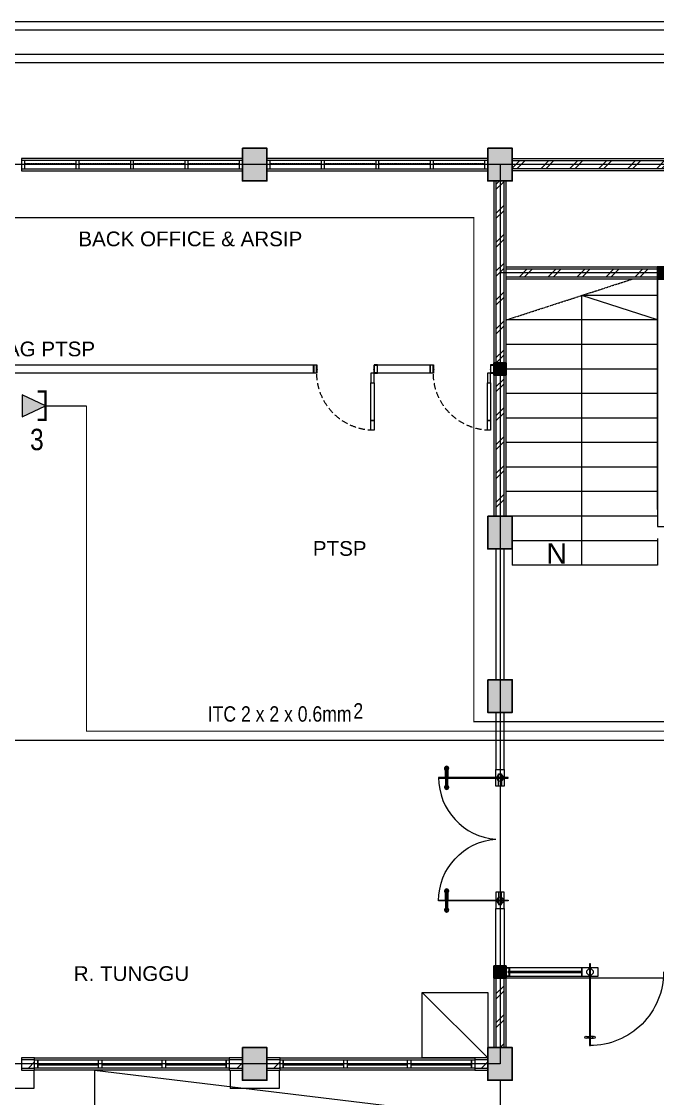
# Model space of a CAD drawing. Header units: millimetres. Extents: x -11 to 37583, y -101 to 28664.
# Drawn here: x 5288 to 6843, y 19522 to 22156 of the extents above; entities that cross this region are included whole.
import ezdxf
from ezdxf.enums import TextEntityAlignment as Align

# ---------------------------------------------------------------- set-up
doc = ezdxf.new("R2010")
doc.units = ezdxf.units.MM
for name, pattern in [('DASHDOT', [1, 0.5, -0.25, 0, -0.25]), ('DASHED', [0.75, 0.5, -0.25]), ('HIDDEN', [0.375, 0.25, -0.125])]:
    doc.linetypes.add(name, pattern=pattern)
for name, color, linetype, lineweight in [('ars', 11, 'Continuous', 5), ('dinding', 5, 'Continuous', 15), ('kabel', 1, 'Continuous', 50), ('KOLOM', 1, 'Continuous', 30), ('kus', 63, 'Continuous', 15), ('lan', 7, 'Continuous', 15), ('not', 7, 'Continuous', 20), ('Notasi', 2, 'Continuous', 20), ('PARTISI', 190, 'Continuous', 9), ('sol kol', 8, 'Continuous', 0), ('TEKS', 255, 'Continuous', 9)]:
    doc.layers.add(name, color=color, linetype=linetype, lineweight=lineweight)
doc.layers.add('as', color=1, linetype='Continuous', plot=False)
doc.layers.add('D2', color=3, linetype='Continuous')
doc.layers.add('HT', color=8, linetype='Continuous')
doc.styles.add('NOT', font='ARIALN.TTF')
doc.styles.get("Standard").update_dxf_attribs({"font": 'arial.ttf'})
pattern_1 = [(45, (6758.166, 18955.88), (-35.3553, 35.3553), []), (45, (6770.666, 18955.88), (-35.3553, 35.3553), [])]

# ---------------------------------------------------------------- blocks, each defined once
blk = doc.blocks.new('K1')
at = {"layer": 'KOLOM'}
blk.add_lwpolyline([(0.2, 0.15), (-0.2, 0.15), (-0.2, -0.15), (0.2, -0.15), (0.2, 0.15)], dxfattribs=at)
blk = doc.blocks.new('KP')
at = {"layer": 'KOLOM'}
blk.add_lwpolyline([(0.075, -0.075), (-0.075, -0.075), (-0.075, 0.075), (0.075, 0.075), (0.075, -0.075)], dxfattribs=at)
blk = doc.blocks.new('P 70')
at = {"linetype": 'HIDDEN', "ltscale": 0.3}
blk.add_lwpolyline([(-0.74, 0.1, -0.414214), (-0.04, 0.8, -1.303225)], format="xyb", dxfattribs=at)
for points in [[(-0.04, 0.8), (-0.08, 0.8), (-0.08, 0.68), (-0.04, 0.68)], [(-0.04, 0.68), (-0.08, 0.68), (-0.08, 0.22), (-0.04, 0.22)], [(-0.04, 0.1), (-0.08, 0.1), (-0.08, 0.22), (-0.04, 0.22)], [(-0.735, 0.06), (-0.74, 0.06), (-0.74, 0.061), (-0.74, 0.1), (-0.78, 0.1), (-0.78, 0), (-0.74, 0), (-0.74, 0.056), (-0.735, 0.058)], [(-0.742, 0.002), (-0.778, 0.002), (-0.778, 0.098), (-0.742, 0.098)], [(-0.045, 0.06), (-0.04, 0.06), (-0.04, 0.061), (-0.04, 0.1), (0, 0.1), (0, 0), (-0.04, 0), (-0.04, 0.056), (-0.045, 0.058)], [(-0.038, 0.002), (-0.002, 0.002), (-0.002, 0.098), (-0.038, 0.098)]]:
    blk.add_lwpolyline(points, close=True)
blk = doc.blocks.new('P1')
at = {"lineweight": 5}
h = blk.add_hatch(dxfattribs=at)
h.set_pattern_fill('ANSI31', color=256, scale=0.020282, angle=-315, style=0)
h.set_pattern_definition([(179.99999863, (-506.106483, 1417.280242), (6.07e-11, 0.0025352112676), [])])
h.paths.add_polyline_path([(-1.729, 0.805, -1), (-1.693, 0.77, -1)])
h.paths.add_polyline_path([(-1.724, 0.801, 1), (-1.697, 0.774, 1)], flags=16)
h = blk.add_hatch(dxfattribs=at)
h.set_pattern_fill('ANSI31', color=256, scale=0.020282, angle=-315, style=0)
h.set_pattern_definition([(270.00000137, (1414.9464214, -503.7726625), (0.0025352112676, 6.07e-11), [])])
h.paths.add_polyline_path([(-1.528, 0.605, 1), (-1.564, 0.641, 1)])
h.paths.add_polyline_path([(-1.532, 0.609, -1), (-1.56, 0.637, -1)], flags=16)
h = blk.add_hatch(dxfattribs=at)
h.set_pattern_fill('ANSI31', color=256, scale=0.020282, angle=-315, style=0)
h.set_pattern_definition([(179.99999863, (-505.0458133, 1416.2195722), (6.07e-11, 0.0025352112676), [])])
h.paths.add_polyline_path([(-0.668, -0.255, -1), (-0.632, -0.291, -1)])
h.paths.add_polyline_path([(-0.664, -0.259, 1), (-0.636, -0.287, 1)], flags=16)
h = blk.add_hatch(dxfattribs=at)
h.set_pattern_fill('ANSI31', color=256, scale=0.020282, angle=-315, style=0)
h.set_pattern_definition([(270.00000137, (1416.0070912, -504.8333323), (0.0025352112676, 6.07e-11), [])])
h.paths.add_polyline_path([(-0.468, -0.455, 1), (-0.504, -0.42, 1)])
h.paths.add_polyline_path([(-0.472, -0.451, -1), (-0.499, -0.424, -1)], flags=16)
for p, q in [((-1.724, 0.801), (-1.697, 0.774)), ((-1.686, 0.781), (-1.623, 0.718)), ((-1.553, 0.648), (-1.616, 0.711)), ((-1.532, 0.609), (-1.56, 0.637)), ((-0.664, -0.259), (-0.636, -0.287)), ((-0.625, -0.28), (-0.562, -0.343)), ((-0.492, -0.413), (-0.555, -0.35)), ((-0.472, -0.451), (-0.499, -0.424))]:
    blk.add_line(p, q, dxfattribs=at)
at = {"color": 9, "lineweight": 5}
for p, q in [((-1.641, 0.7), (-1.704, 0.763)), ((-1.634, 0.693), (-1.571, 0.63)), ((-0.58, -0.361), (-0.643, -0.298)), ((-0.573, -0.368), (-0.51, -0.431))]:
    blk.add_line(p, q, dxfattribs=at)
at = {"color": 8, "lineweight": 5}
for p, q in [((-1.64, 0.701), (-1.703, 0.763)), ((-1.639, 0.702), (-1.701, 0.764)), ((-1.636, 0.705), (-1.697, 0.766)), ((-1.631, 0.71), (-1.692, 0.771)), ((-1.633, 0.694), (-1.57, 0.631)), ((-1.632, 0.695), (-1.57, 0.633)), ((-1.629, 0.698), (-1.568, 0.637)), ((-1.624, 0.703), (-1.563, 0.642)), ((-0.58, -0.36), (-0.642, -0.297)), ((-0.578, -0.358), (-0.64, -0.296)), ((-0.575, -0.356), (-0.636, -0.294)), ((-0.57, -0.351), (-0.631, -0.29)), ((-0.572, -0.367), (-0.51, -0.43)), ((-0.571, -0.366), (-0.509, -0.428)), ((-0.568, -0.363), (-0.507, -0.424)), ((-0.563, -0.358), (-0.502, -0.419))]:
    blk.add_line(p, q, dxfattribs=at)
for points in [[(-1.1, 1.241), (-1.701, 0.64), (-1.694, 0.633), (-1.093, 1.234), (-1.1, 1.241)], [(-1.273, 1.202), (-1.202, 1.273), (-1.061, 1.132), (-1.132, 1.061), (-1.273, 1.202)], [(-0.032, 0.173), (-0.633, -0.428), (-0.64, -0.421), (-0.039, 0.18), (-0.032, 0.173)], [(-0.071, 0), (0, 0.071), (-0.142, 0.212), (-0.212, 0.142), (-0.071, 0)]]:
    blk.add_lwpolyline(points)
at = {"lineweight": 9}
for points in [[(-1.153, 1.181), (-1.181, 1.153), (-1.216, 1.188), (-1.188, 1.216)], [(-1.082, 1.11), (-1.11, 1.082), (-1.181, 1.153), (-1.153, 1.181)], [(-0.163, 0.191), (-0.191, 0.163), (-0.12, 0.092), (-0.092, 0.12)], [(-0.092, 0.12), (-0.12, 0.092), (-0.085, 0.057), (-0.057, 0.085)]]:
    blk.add_lwpolyline(points, close=True, dxfattribs=at)
at = {"lineweight": 5}
for points in [[(-1.697, 0.801), (-1.724, 0.774)], [(-1.532, 0.637), (-1.56, 0.609)], [(-0.636, -0.259), (-0.664, -0.287)], [(-0.472, -0.424), (-0.499, -0.451)]]:
    blk.add_lwpolyline(points, dxfattribs=at)
for points in [[(-1.701, 0.64, 0.396093), (-0.672, 0.601)], [(-0.633, -0.428, -0.396093), (-0.672, 0.601)]]:
    blk.add_lwpolyline(points, format="xyb")
for centre in [(-1.167, 1.167), (-0.106, 0.106)]:
    blk.add_circle(centre, 0.04)
for centre, radius in [((-1.711, 0.788), 0.0254), ((-1.711, 0.788), 0.0195), ((-1.546, 0.623), 0.0254), ((-1.546, 0.623), 0.0195), ((-0.65, -0.273), 0.0254), ((-0.65, -0.273), 0.0195), ((-0.486, -0.437), 0.0254), ((-0.486, -0.437), 0.0195)]:
    blk.add_circle(centre, radius, dxfattribs=at)
blk = doc.blocks.new('NOTASI RUANG')
at = {"layer": 'not'}
for height, p in [(0.26, (-0.011, 0.3)), (0.175, (-0.009, -0.017))]:
    blk.add_attdef('RUANG', text='', height=height, dxfattribs=at).set_placement(p, align=Align.MIDDLE_CENTER)
blk = doc.blocks.new('KJG')
at = {"layer": 'HT'}
blk.add_hatch(color=6, dxfattribs=at).paths.add_polyline_path([(5333.7, 22448.2), (5306.7, 22391.8), (5360.7, 22391.8)])
at = {"layer": 'HT', "color": 6}
blk.add_lwpolyline([(5333.7, 22448.2), (5306.7, 22391.8), (5360.7, 22391.8)], close=True, dxfattribs=at)
at = {"layer": 'kabel', "color": 6, "linetype": 'Continuous', "const_width": 5.75}
blk.add_lwpolyline([(5367.8, 22429.1), (5367.8, 22448.5), (5298.7, 22448.5), (5298.7, 22429.1)], dxfattribs=at)

msp = doc.modelspace()

# ---------------------------------------------------------------- hatches: boundary and pattern name
at = {"layer": 'ars'}
h = msp.add_hatch(dxfattribs=at)
h.set_pattern_fill('TEMBOK', color=256, scale=50)
h.set_pattern_definition(pattern_1)
h.paths.add_polyline_path([(6488.2, 21815.9), (7072.2, 21815.9), (7072.2, 21795.9), (6488.2, 21795.9)])
h = msp.add_hatch(dxfattribs=at)
h.set_pattern_fill('TEMBOK', color=256, scale=50)
h.set_pattern_definition(pattern_1)
h.paths.add_polyline_path([(6468.2, 20945.9), (6468.2, 21765.9), (6448.2, 21765.9), (6448.2, 20945.9)])
h = msp.add_hatch(dxfattribs=at)
h.set_pattern_fill('TEMBOK', color=256, scale=50)
h.set_pattern_definition(pattern_1)
h.paths.add_polyline_path([(6473.2, 21550.9), (6843.2, 21550.9), (6843.2, 21530.9), (6473.2, 21530.9)])
h = msp.add_hatch(dxfattribs=at)
h.set_pattern_fill('TEMBOK', color=256, scale=50)
h.set_pattern_definition(pattern_1)
h.paths.add_polyline_path([(6448.2, 19815.9), (6448.2, 19645.9), (6468.2, 19645.9), (6468.2, 19815.9)])
h = msp.add_hatch(dxfattribs=at)
h.set_pattern_fill('TEMBOK', color=256, scale=50)
h.set_pattern_definition([(45, (4434.58, 19290.88), (-35.3553, 35.3553), []), (45, (4447.08, 19290.88), (-35.3553, 35.3553), [])])
h.paths.add_polyline_path([(5320.2, 19615.9), (5288.2, 19615.9), (5288.2, 19595.9), (5320.2, 19595.9)])
h = msp.add_hatch(dxfattribs=at)
h.set_pattern_fill('TEMBOK', color=256, scale=50)
h.set_pattern_definition([(45, (4944.58, 19290.88), (-35.3553, 35.3553), []), (45, (4957.08, 19290.88), (-35.3553, 35.3553), [])])
h.paths.add_polyline_path([(5828.2, 19615.9), (5796.2, 19615.9), (5796.2, 19595.9), (5828.2, 19595.9)])
h = msp.add_hatch(dxfattribs=at)
h.set_pattern_fill('TEMBOK', color=256, scale=50)
h.set_pattern_definition([(45, (5034.58, 19290.88), (-35.3553, 35.3553), []), (45, (5047.08, 19290.88), (-35.3553, 35.3553), [])])
h.paths.add_polyline_path([(5920.2, 19615.9), (5888.2, 19615.9), (5888.2, 19595.9), (5920.2, 19595.9)])
h = msp.add_hatch(dxfattribs=at)
h.set_pattern_fill('TEMBOK', color=256, scale=50)
h.set_pattern_definition([(45, (5542.58, 19290.88), (-35.3553, 35.3553), []), (45, (5555.08, 19290.88), (-35.3553, 35.3553), [])])
h.paths.add_polyline_path([(6428.2, 19615.9), (6396.2, 19615.9), (6396.2, 19595.9), (6428.2, 19595.9)])
at = {"layer": 'sol kol'}
for points in [[(5828.2, 21845.9), (5828.2, 21765.9), (5888.2, 21765.9), (5888.2, 21845.9)], [(6428.2, 21845.9), (6428.2, 21765.9), (6488.2, 21765.9), (6488.2, 21845.9)], [(6873.2, 21555.9), (6843.2, 21555.9), (6843.2, 21525.9), (6873.2, 21525.9)], [(6473.2, 21320.9), (6443.2, 21320.9), (6443.2, 21290.9), (6473.2, 21290.9)], [(6428.2, 20945.9), (6428.2, 20865.9), (6488.2, 20865.9), (6488.2, 20945.9)], [(6428.2, 20545.9), (6428.2, 20465.9), (6488.2, 20465.9), (6488.2, 20545.9)], [(6443.2, 19845.9), (6473.2, 19845.9), (6473.2, 19815.9), (6443.2, 19815.9)], [(5828.2, 19645.9), (5828.2, 19565.9), (5888.2, 19565.9), (5888.2, 19645.9)], [(6428.2, 19645.9), (6428.2, 19565.9), (6488.2, 19565.9), (6488.2, 19645.9)]]:
    msp.add_hatch(color=256, dxfattribs=at).paths.add_polyline_path(points)

# ---------------------------------------------------------------- linework, layer by layer
for p, q in [((4308.2, 22155.9), (9608.2, 22155.9)), ((4328.2, 22135.9), (8088.2, 22135.9)), ((4388.2, 22075.9), (8088.2, 22075.9)), ((4408.2, 22055.9), (8088.2, 22055.9)), ((6658.2, 20825.9), (6658.2, 21485.9)), ((6458.2, 19565.9), (6458.2, 19305.9))]:
    msp.add_line(p, q)
at = {"linetype": 'DASHDOT'}
msp.add_line((6473.2, 21425.9), (6781.5, 21525.9), dxfattribs=at)
msp.add_lwpolyline([(6268.2, 19780.9), (6428.2, 19780.9), (6428.2, 19620.9), (6268.2, 19620.9), (6268.2, 19780.9), (6428.2, 19620.9)])
at = {"layer": 'ars'}
for points in [[(6488.2, 21815.9), (7072.2, 21815.9), (7072.2, 21795.9), (6488.2, 21795.9)], [(6468.2, 20945.9), (6468.2, 21765.9), (6448.2, 21765.9), (6448.2, 20945.9)], [(6473.2, 21550.9), (6843.2, 21550.9), (6843.2, 21530.9), (6473.2, 21530.9)], [(6448.2, 19815.9), (6448.2, 19645.9), (6468.2, 19645.9), (6468.2, 19815.9)], [(5320.2, 19615.9), (5288.2, 19615.9), (5288.2, 19595.9), (5320.2, 19595.9)], [(5828.2, 19615.9), (5796.2, 19615.9), (5796.2, 19595.9), (5828.2, 19595.9)], [(5920.2, 19615.9), (5888.2, 19615.9), (5888.2, 19595.9), (5920.2, 19595.9)], [(6428.2, 19615.9), (6396.2, 19615.9), (6396.2, 19595.9), (6428.2, 19595.9)]]:
    msp.add_lwpolyline(points, close=True, dxfattribs=at)
at = {"layer": 'as'}
msp.add_line((6858.2, 21540.9), (6458.2, 21540.9), dxfattribs=at)
for points in [[(6458.2, 21805.9), (4658.2, 21805.9)], [(7258.2, 21805.9), (6458.2, 21805.9)], [(6458.2, 21805.9), (6458.2, 19605.9)], [(6458.2, 19605.9), (4658.2, 19605.9)]]:
    msp.add_lwpolyline(points, dxfattribs=at)
at = {"layer": 'D2', "color": 3, "linetype": 'DASHED', "ltscale": 50, "const_width": 3.03}
for points in [[(4738.4, 21676.4), (6394.2, 21676.4), (6394.2, 20443.1), (7392.4, 20443.1)], [(7392.4, 20397.7), (4866.4, 20397.7), (4866.4, 21215.7)], [(5346.7, 21215.7), (5447, 21215.7)], [(7392.4, 20420), (5447, 20420), (5447, 21215.7)]]:
    msp.add_lwpolyline(points, dxfattribs=at)
at = {"layer": 'dinding'}
for points in [[(6488.2, 21820.9), (7072.2, 21820.9), (7072.2, 21790.9), (6488.2, 21790.9)], [(6473.2, 20945.9), (6473.2, 21765.9), (6443.2, 21765.9), (6443.2, 20945.9)], [(6473.2, 21555.9), (6843.2, 21555.9), (6843.2, 21525.9), (6473.2, 21525.9)], [(6873.2, 20920.9), (6873.2, 21525.9), (6843.2, 21525.9), (6843.2, 20920.9)], [(6443.2, 19815.9), (6443.2, 19645.9), (6473.2, 19645.9), (6473.2, 19815.9)], [(5320.2, 19620.9), (5288.2, 19620.9), (5288.2, 19590.9), (5320.2, 19590.9)], [(5828.2, 19620.9), (5796.2, 19620.9), (5796.2, 19590.9), (5828.2, 19590.9)], [(5920.2, 19620.9), (5888.2, 19620.9), (5888.2, 19590.9), (5920.2, 19590.9)], [(6428.2, 19620.9), (6396.2, 19620.9), (6396.2, 19590.9), (6428.2, 19590.9)]]:
    msp.add_lwpolyline(points, close=True, dxfattribs=at)
at = {"layer": 'kus'}
for p, q in [((5421.2, 21815.9), (5296.2, 21815.9)), ((5554.2, 21815.9), (5429.2, 21815.9)), ((5687.2, 21815.9), (5562.2, 21815.9)), ((5820.2, 21815.9), (5695.2, 21815.9)), ((6021.2, 21815.9), (5896.2, 21815.9)), ((6154.2, 21815.9), (6029.2, 21815.9)), ((6287.2, 21815.9), (6162.2, 21815.9)), ((6420.2, 21815.9), (6295.2, 21815.9)), ((5296.2, 21795.9), (5421.2, 21795.9)), ((5429.2, 21795.9), (5554.2, 21795.9)), ((5562.2, 21795.9), (5687.2, 21795.9)), ((5695.2, 21795.9), (5820.2, 21795.9)), ((5896.2, 21795.9), (6021.2, 21795.9)), ((6029.2, 21795.9), (6154.2, 21795.9)), ((6162.2, 21795.9), (6287.2, 21795.9)), ((6295.2, 21795.9), (6420.2, 21795.9)), ((5476.2, 19602.9), (5328.2, 19602.9)), ((5632.2, 19602.9), (5484.2, 19602.9)), ((5788.2, 19602.9), (5640.2, 19602.9)), ((6076.2, 19602.9), (5928.2, 19602.9)), ((6232.2, 19602.9), (6084.2, 19602.9)), ((6388.2, 19602.9), (6240.2, 19602.9))]:
    msp.add_line(p, q, dxfattribs=at)
at = {"layer": 'kus', "linetype": 'HIDDEN'}
for p, q in [((5296.2, 21808.9), (5421.2, 21808.9)), ((5429.2, 21808.9), (5554.2, 21808.9)), ((5562.2, 21808.9), (5687.2, 21808.9)), ((5695.2, 21808.9), (5820.2, 21808.9)), ((5896.2, 21808.9), (6021.2, 21808.9)), ((6029.2, 21808.9), (6154.2, 21808.9)), ((6162.2, 21808.9), (6287.2, 21808.9)), ((6295.2, 21808.9), (6420.2, 21808.9))]:
    msp.add_line(p, q, dxfattribs=at)
at = {"layer": 'kus'}
for points in [[(5296.2, 21815.9), (5288.2, 21815.9), (5288.2, 21795.9), (5296.2, 21795.9)], [(5429.2, 21815.9), (5421.2, 21815.9), (5421.2, 21795.9), (5429.2, 21795.9)], [(5562.2, 21815.9), (5554.2, 21815.9), (5554.2, 21795.9), (5562.2, 21795.9)], [(5695.2, 21815.9), (5687.2, 21815.9), (5687.2, 21795.9), (5695.2, 21795.9)], [(5828.2, 21815.9), (5820.2, 21815.9), (5820.2, 21795.9), (5828.2, 21795.9)], [(5896.2, 21815.9), (5888.2, 21815.9), (5888.2, 21795.9), (5896.2, 21795.9)], [(6029.2, 21815.9), (6021.2, 21815.9), (6021.2, 21795.9), (6029.2, 21795.9)], [(6162.2, 21815.9), (6154.2, 21815.9), (6154.2, 21795.9), (6162.2, 21795.9)], [(6295.2, 21815.9), (6287.2, 21815.9), (6287.2, 21795.9), (6295.2, 21795.9)], [(6428.2, 21815.9), (6420.2, 21815.9), (6420.2, 21795.9), (6428.2, 21795.9)], [(6480.8, 19840.5), (6473.6, 19840.5), (6473.6, 19821.3), (6480.8, 19821.3), (6480.8, 19829.4), (6477.8, 19829.4), (6477.8, 19832.4), (6480.8, 19832.4)], [(6658.2, 19840.9), (6481.2, 19840.9), (6481.2, 19820.9), (6658.2, 19820.9)], [(6679.2, 19850.9), (6677.2, 19850.9), (6677.2, 19650.9), (6679.2, 19650.9)], [(6478.2, 19831.9), (6478.2, 19829.9), (6658.2, 19829.9), (6658.2, 19831.9)], [(5328.2, 19595.9), (5320.2, 19595.9), (5320.2, 19615.9), (5328.2, 19615.9)], [(5328.2, 19615.9), (5788.2, 19615.9), (5788.2, 19595.9), (5328.2, 19595.9)], [(5484.2, 19595.9), (5476.2, 19595.9), (5476.2, 19615.9), (5484.2, 19615.9)], [(5640.2, 19595.9), (5632.2, 19595.9), (5632.2, 19615.9), (5640.2, 19615.9)], [(5796.2, 19595.9), (5788.2, 19595.9), (5788.2, 19615.9), (5796.2, 19615.9)], [(5928.2, 19595.9), (5920.2, 19595.9), (5920.2, 19615.9), (5928.2, 19615.9)], [(5928.2, 19615.9), (6388.2, 19615.9), (6388.2, 19595.9), (5928.2, 19595.9)], [(6084.2, 19595.9), (6076.2, 19595.9), (6076.2, 19615.9), (6084.2, 19615.9)], [(6240.2, 19595.9), (6232.2, 19595.9), (6232.2, 19615.9), (6240.2, 19615.9)], [(6396.2, 19595.9), (6388.2, 19595.9), (6388.2, 19615.9), (6396.2, 19615.9)]]:
    msp.add_lwpolyline(points, close=True, dxfattribs=at)
for points in [[(6473.2, 19828.9), (6473.2, 19820.9), (6481.2, 19820.9), (6481.2, 19829.8), (6480.9, 19829.8), (6480.9, 19830.3), (6480.5, 19830.3), (6480.2, 19829.8), (6478.2, 19829.8), (6478.2, 19832), (6480.2, 19832), (6480.5, 19831.5), (6480.9, 19831.5), (6480.9, 19832), (6481.2, 19832), (6481.2, 19840.9), (6473.2, 19840.9), (6473.2, 19829.6), (6473.2, 19829.2), (6473.2, 19828.9), (6473.2, 19828.9)], [(6658.2, 19840.9), (6658.2, 19820.9), (6698.2, 19820.9), (6698.2, 19840.9), (6658.2, 19840.9)], [(6670.4, 19672.9), (6677.2, 19672.9), (6677.2, 19668.9), (6670.4, 19668.9)], [(6685.9, 19672.9), (6679.2, 19672.9), (6679.2, 19668.9), (6685.9, 19668.9)]]:
    msp.add_lwpolyline(points, dxfattribs=at)
msp.add_lwpolyline([(6858.2, 19830.9, -0.414214), (6678.2, 19650.9)], format="xyb", dxfattribs=at)
for centre, radius in [((6678.2, 19830.9), 8), ((6668.2, 19670.9), 3), ((6688.2, 19670.9), 3)]:
    msp.add_circle(centre, radius, dxfattribs=at)
at = {"layer": 'lan'}
for p, q in [((6843.2, 21425.9), (6658.2, 21485.9)), ((6843.2, 20890.9), (6843.2, 20825.9)), ((6843.2, 20885.9), (6488.2, 20885.9)), ((6488.2, 20865.9), (6488.2, 20825.9)), ((6843.2, 20825.9), (6488.2, 20825.9)), ((7243.2, 19815.9), (6473.2, 19815.9)), ((5318.2, 19590.9), (5318.2, 19545.9)), ((5466.2, 19590.9), (5466.2, 19255.9)), ((5798.2, 19590.9), (5798.2, 19545.9)), ((5918.2, 19590.9), (5918.2, 19545.9)), ((5318.2, 19545.9), (5198.2, 19545.9)), ((5918.2, 19545.9), (5798.2, 19545.9))]:
    msp.add_line(p, q, dxfattribs=at)
for points in [[(5288.2, 21790.9), (5828.2, 21790.9), (5828.2, 21820.9), (5288.2, 21820.9)], [(5888.2, 21790.9), (6428.2, 21790.9), (6428.2, 21820.9), (5888.2, 21820.9)], [(5320.2, 19620.9), (5796.2, 19620.9), (5796.2, 19590.9), (5320.2, 19590.9)], [(5920.2, 19620.9), (6396.2, 19620.9), (6396.2, 19590.9), (5920.2, 19590.9)]]:
    msp.add_lwpolyline(points, close=True, dxfattribs=at)
for points in [[(6843.2, 20961.9), (6843.2, 21525.9)], [(6843.2, 21485.9), (6658.2, 21485.9)], [(6843.2, 21425.9), (6473.2, 21425.9)], [(6843.2, 21365.9), (6473.2, 21365.9)], [(6843.2, 21305.9), (6473.2, 21305.9)], [(6843.2, 21245.9), (6473.2, 21245.9)], [(6843.2, 21185.9), (6473.2, 21185.9)], [(6843.2, 21125.9), (6473.2, 21125.9)], [(6843.2, 21065.9), (6473.2, 21065.9)], [(6843.2, 21005.9), (6473.2, 21005.9)], [(6843.2, 20945.9), (6473.2, 20945.9)], [(5466.2, 19590.9), (6458.2, 19470.9), (5466.2, 19355.9)]]:
    msp.add_lwpolyline(points, dxfattribs=at)
at = {"layer": 'PARTISI'}
for points in [[(5248.2, 20945.9), (5248.2, 21296.4), (4673.2, 21296.4), (4673.2, 21315.9), (5268.2, 21315.9), (6002.2, 21315.9), (6002.2, 21295.9), (5268.2, 21295.9), (5268.2, 20945.9)], [(6158.2, 21315.9), (6287.2, 21315.9), (6287.2, 21295.9), (6158.2, 21295.9)], [(6448.2, 20545.9), (6468.2, 20545.9), (6468.2, 20865.9), (6448.2, 20865.9)], [(6448.2, 20325.9), (6468.2, 20325.9), (6468.2, 20465.9), (6448.2, 20465.9)], [(6448.2, 19985.9), (6468.2, 19985.9), (6468.2, 19845.9), (6448.2, 19845.9)]]:
    msp.add_lwpolyline(points, close=True, dxfattribs=at)

# ---------------------------------------------------------------- block references
ref = msp.add_blockref('NOTASI RUANG', (6067.9, 20821.4), dxfattribs=dict(xscale=151.7750944366926, yscale=151.7750944366926, zscale=151.775094436689))
ref.add_attrib('RUANG', 'PTSP', dxfattribs={"layer": 'not', "height": 36}).set_placement((6066.2, 20866.9), align=Align.MIDDLE_CENTER)
ref = msp.add_blockref('NOTASI RUANG', (5558.7, 19781.5), dxfattribs=dict(xscale=151.7750944366926, yscale=151.7750944366926, zscale=151.775094436689))
ref.add_attrib('RUANG', 'R. TUNGGU', dxfattribs={"layer": 'not', "height": 36}).set_placement((5557, 19827), align=Align.MIDDLE_CENTER)
at = {"layer": 'KOLOM', "yscale": 200, "zscale": 200}
for name, p, xscale, rotation in [('K1', (5858.2, 21805.9), 200, 90), ('K1', (6458.2, 21805.9), 200, 90), ('KP', (6858.2, 21540.9), -200, 180), ('KP', (6458.2, 21305.9), -200, 180), ('K1', (6458.2, 20905.9), 200, 90), ('K1', (6458.2, 20505.9), 200, 90), ('KP', (6458.2, 19830.9), 200, 180), ('K1', (5858.2, 19605.9), 200, 90), ('K1', (6458.2, 19605.9), 200, 90)]:
    msp.add_blockref(name, p, dxfattribs=dict(at, xscale=xscale, rotation=rotation))
at = {"layer": 'kus', "yscale": 200, "zscale": 200}
for name, p, xscale, rotation in [('P 70', (6158.2, 21315.9), -200, 180), ('P 70', (6443.2, 21315.9), -200, 180), ('P1', (6458.2, 20335.9), -199.9999999999926, 225.0000000000649)]:
    msp.add_blockref(name, p, dxfattribs=dict(at, xscale=xscale, rotation=rotation))
at = {"layer": 'lan', "rotation": 270}
msp.add_blockref('KJG', (-17101.8, 26549.4), dxfattribs=at)
at = {"layer": 'Notasi'}
ref = msp.add_blockref('NOTASI RUANG', (5702.6, 21578.7), dxfattribs=dict(at, xscale=151.7750944366926, yscale=151.7750944366926, zscale=151.775094436689))
ref.add_attrib('RUANG', 'BACK OFFICE & ARSIP', dxfattribs={"layer": 'not', "height": 36}).set_placement((5700.9, 21624.2), align=Align.MIDDLE_CENTER)
ref = msp.add_blockref('NOTASI RUANG', (5250.3, 21309.5), dxfattribs=dict(at, xscale=151.7750944366926, yscale=151.7750944366926, zscale=151.775094436689))
ref.add_attrib('RUANG', 'KA. SATLAG PTSP', dxfattribs={"layer": 'not', "height": 36}).set_placement((5248.6, 21355), align=Align.MIDDLE_CENTER)

# ---------------------------------------------------------------- texts
at = {"color": 0, "linetype": 'Continuous', "lineweight": 0, "ltscale": 6, "style": 'NOT'}
msp.add_text('3', height=52.4, dxfattribs=at).set_placement((5309, 21107.3))
at = {"layer": 'not', "insert": (6591.2, 20879.7), "char_height": 50, "attachment_point": 1}
msp.add_mtext_dynamic_manual_height_columns('\\pi-19.553;N', width=0.287, gutter_width=12.5, heights=[0], dxfattribs=at)
at = {"layer": 'TEKS', "style": 'NOT'}
for s, height, p in [('ITC 2 x 2 x 0.6mm', 37.572, (5743.5, 20443.3)), ('2', 37.6, (6099.6, 20450.8))]:
    msp.add_text(s, height=height, dxfattribs=at).set_placement(p)

doc.saveas('drawing.dxf')
